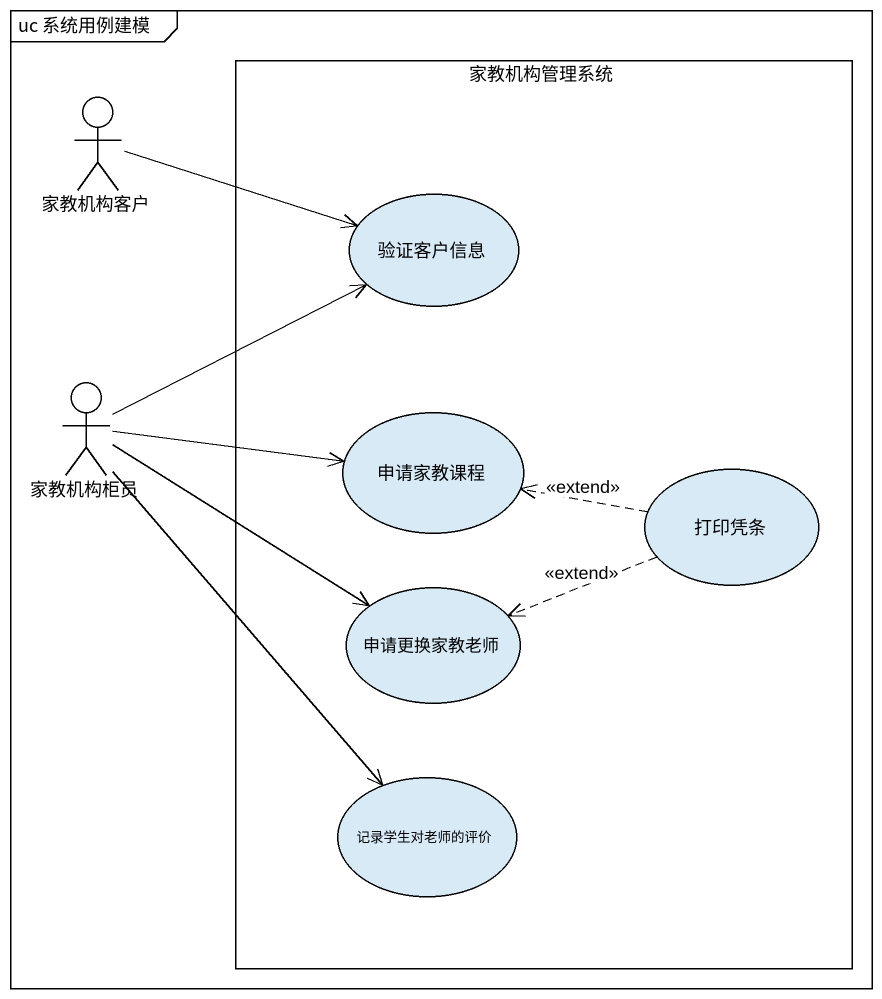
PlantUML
@startuml
mainframe uc 系统用例建模
actor 家教机构客户
rectangle 家教机构管理系统 {
  usecase 验证客户信息
  usecase 申请家教课程
  usecase 打印凭条
  usecase 申请更换家教老师
  usecase 记录学生对老师的评价
}
actor 家教机构柜员
家教机构客户 -right-> 验证客户信息
家教机构柜员 -right-> 验证客户信息
家教机构柜员 -right-> 申请家教课程
家教机构柜员 -right-> 申请更换家教老师
家教机构柜员 --> 记录学生对老师的评价
打印凭条 .left.> 申请家教课程 : <<extend>>
打印凭条 .left.> 申请更换家教老师 : <<extend>>
@enduml
